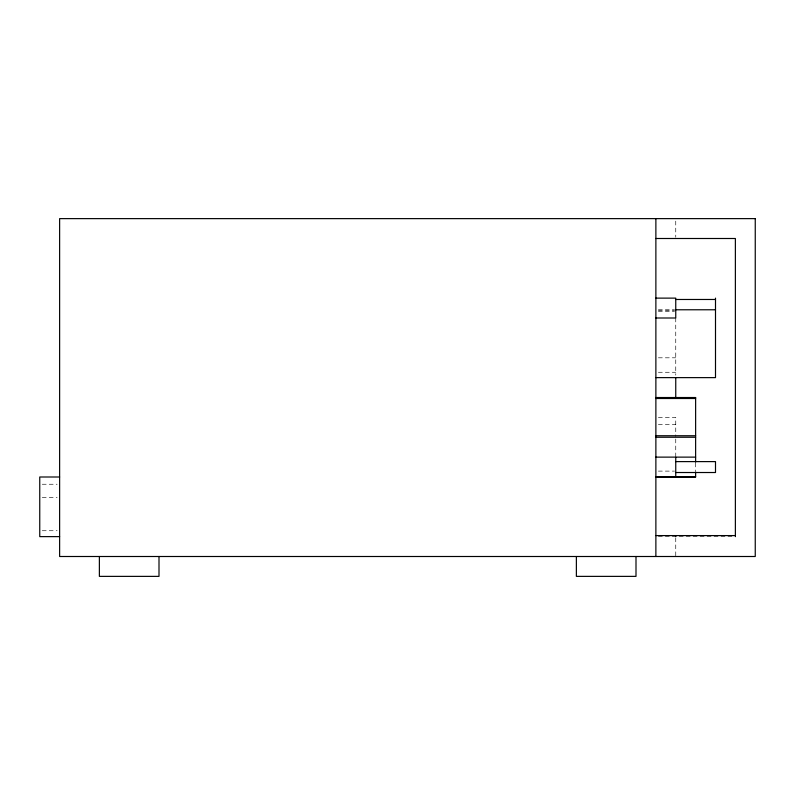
<?xml version="1.0" encoding="UTF-8"?>
<svg xmlns="http://www.w3.org/2000/svg" width="795" height="795" viewBox="0 0 795 795"><rect width="100%" height="100%" fill="white"/><g stroke="black" fill="none" stroke-linecap="round" stroke-linejoin="round"><path stroke-width="0.6" stroke-dasharray="3.98 2.98" d="M658.359 309.772L674.508 309.772M658.359 310.756L674.508 310.756M658.359 311.233L674.508 311.233M658.359 357.81L675.75 357.81M658.359 372.269L675.75 372.269M658.359 417.375L675.75 417.375L675.75 436.554M658.359 424.619L675.75 424.619M658.359 471.107L674.508 471.107M42.234 484.244L57.141 484.244M42.234 497.372L57.141 497.372M42.234 530.732L57.141 530.732M658.359 536.625L734.133 536.625M695.625 462.978L695.625 471.197M675.75 221.109L675.75 237.258M675.75 318L675.75 375.141M675.75 438.979L675.75 456.28M675.75 537.867L675.75 556.5"/><path stroke-width="1.19" d="M655.875 238.5L735.375 238.5L735.375 536.625M655.875 298.125L675.75 298.125L675.75 318L655.875 318M675.75 299.477L715.5 299.477M675.75 309.772L715.5 309.772M655.875 377.625L715.5 377.625L715.5 298.125M655.875 397.53L695.625 397.53L695.625 462.143M655.875 397.669L695.625 397.669M655.875 398.494L695.625 398.494M655.875 435.749L695.625 435.749M655.875 437.25L695.625 437.25M655.875 457.125L695.625 457.125M675.75 461.607L715.5 461.607L715.5 472.518L675.75 472.518M655.875 476.831L695.625 476.831M59.625 477L39.75 477L39.75 536.625L59.625 536.625M655.875 476.97L695.625 477L695.625 471.982M655.875 535.582L735.375 535.582M675.75 377.625L675.75 397.5M675.75 457.125L675.75 477M675.75 535.582L675.75 536.625M655.875 218.625L655.875 556.5M636 556.5L636 576.375L576.375 576.375L576.375 556.5M159 556.5L159 576.375L99.375 576.375L99.375 556.5M755.25 218.625L59.625 218.625L59.625 556.5L755.25 556.5L755.25 218.625"/></g></svg>
